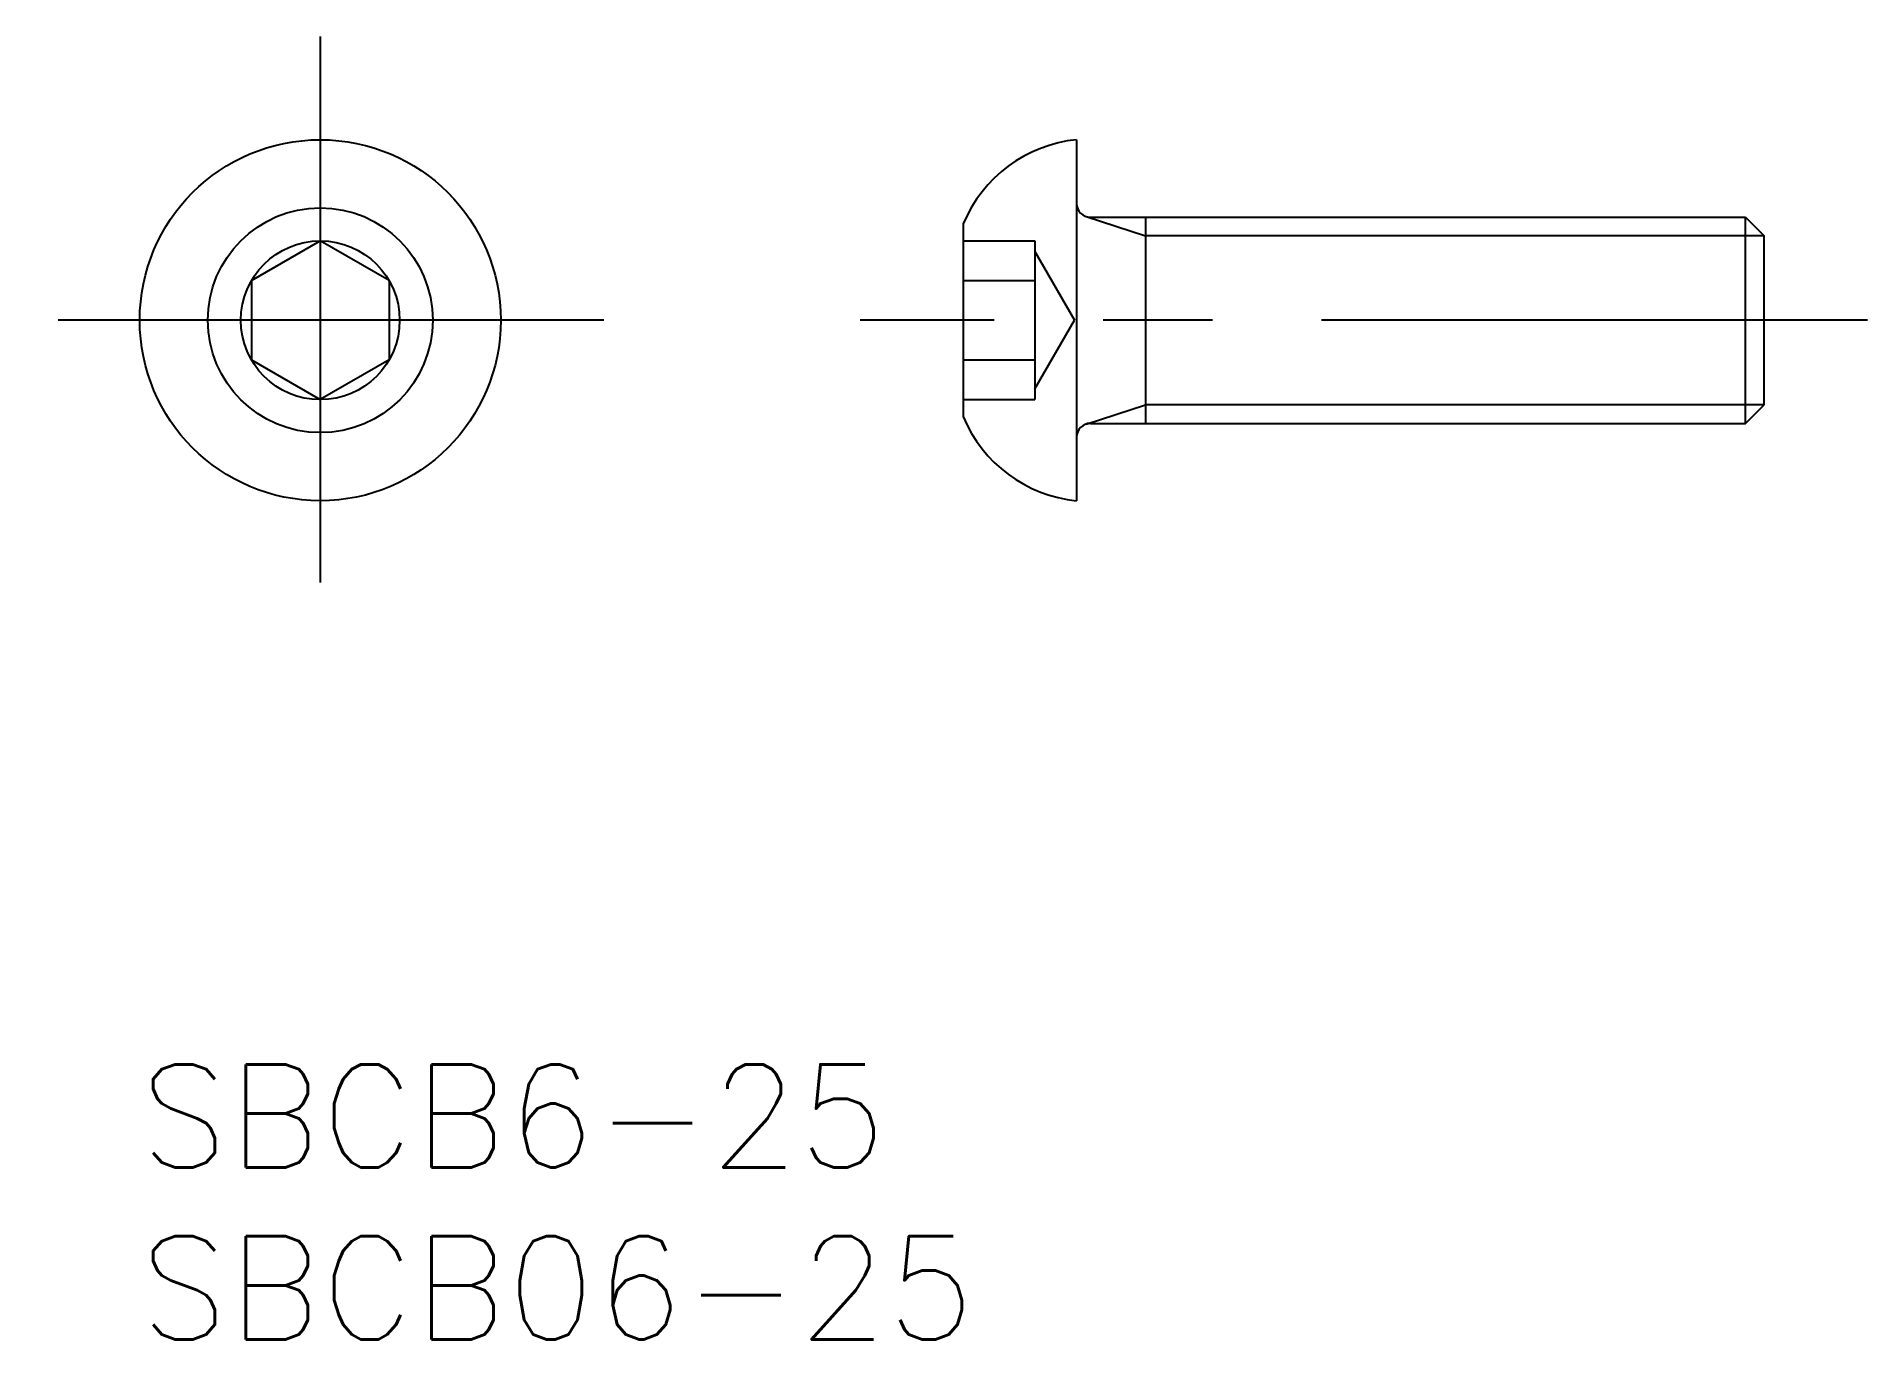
# Model space of a CAD drawing. Extents: x -3 to 50.2, y -8 to 29.9.
import ezdxf

# ---------------------------------------------------------------- set-up
doc = ezdxf.new("R2010")
doc.units = 0
doc.header["$LTSCALE"] = 0.5
doc.linetypes.add('CENTER', pattern=[50.8, 31.75, -6.35, 6.35, -6.35])
doc.linetypes.add('DASHED', pattern=[19.05, 12.7, -6.35])
doc.layers.get('0').update_dxf_attribs({"linetype": 'CONTINUOUS'})
doc.layers.add('CENTER', color=1, linetype='CENTER')
doc.styles.get("Standard").update_dxf_attribs({"font": 'txt.shx', "height": 3, "bigfont": 'bigfont.shx'})

# ---------------------------------------------------------------- blocks, each defined once
blk = doc.blocks.new('*U3')
at = {"color": 7, "linetype": 'CONTINUOUS'}
blk.add_text('SBCB6-25', height=3, dxfattribs=at).set_placement((0, -3))
blk = doc.blocks.new('*U4')
at = {"color": 7, "linetype": 'CONTINUOUS'}
blk.add_text('SBCB06-25', height=3, dxfattribs=at).set_placement((0, -8))

msp = doc.modelspace()

# ---------------------------------------------------------------- linework, layer by layer
at = {"color": 7, "linetype": 'CONTINUOUS'}
for p, q in [((27.25, 26.895), (27.25, 25.045)), ((27.25, 25.045), (27.25, 18.245)), ((27.65, 24.645), (46.708, 24.645)), ((29.25, 24.645), (29.25, 18.645)), ((46.708, 18.645), (46.708, 24.645)), ((46.708, 24.645), (47.25, 24.103)), ((23.95, 24.445), (23.95, 18.845)), ((47.25, 19.186), (47.25, 24.103)), ((3.25, 22.8), (5.25, 23.954)), ((7.25, 22.8), (5.25, 23.954)), ((3.25, 22.8), (3.25, 20.49)), ((7.25, 22.8), (7.25, 20.49)), ((3.25, 20.49), (5.25, 19.336)), ((7.25, 20.49), (5.25, 19.336)), ((46.708, 18.645), (47.25, 19.186)), ((27.65, 18.645), (46.708, 18.645)), ((27.25, 18.245), (27.25, 16.395))]:
    msp.add_line(p, q, dxfattribs=at)
at = {"color": 3, "linetype": 'CONTINUOUS'}
for p, q in [((27.526, 24.665), (29.25, 24.103)), ((47.25, 24.103), (29.25, 24.103)), ((27.526, 18.625), (29.25, 19.186)), ((47.25, 19.186), (29.25, 19.186))]:
    msp.add_line(p, q, dxfattribs=at)
at = {"color": 3, "linetype": 'DASHED'}
for p, q in [((23.95, 23.954), (26.03, 23.954)), ((26.03, 23.954), (26.03, 19.336)), ((26.03, 23.645), (27.185, 21.645)), ((23.95, 22.8), (26.03, 22.8)), ((26.03, 19.645), (27.185, 21.645)), ((23.95, 20.49), (26.03, 20.49)), ((23.95, 19.336), (26.03, 19.336))]:
    msp.add_line(p, q, dxfattribs=at)
at = {"color": 7, "linetype": 'CONTINUOUS'}
for radius in [5.25, 3.27, 2.309]:
    msp.add_circle((5.25, 21.645), radius, dxfattribs=at)
for centre, radius, start, end in [((27.646, 22.915), 4, 95.6767, 157.5054), ((27.65, 25.045), 0.4, 180, 270), ((27.646, 20.375), 4, 202.4946, 264.3233), ((27.65, 18.245), 0.4, 90, 180)]:
    msp.add_arc(centre, radius, start, end, dxfattribs=at)
at = {"layer": 'CENTER', "color": 1, "linetype": 'CENTER'}
for p, q in [((5.25, 29.895), (5.25, 13.395)), ((13.5, 21.645), (-3, 21.645)), ((50.25, 21.645), (20.95, 21.645))]:
    msp.add_line(p, q, dxfattribs=at)

# ---------------------------------------------------------------- block references
at = {"color": 7, "linetype": 'CONTINUOUS'}
for name in ['*U3', '*U4']:
    msp.add_blockref(name, (0, 0), dxfattribs=at)

doc.saveas('drawing.dxf')
